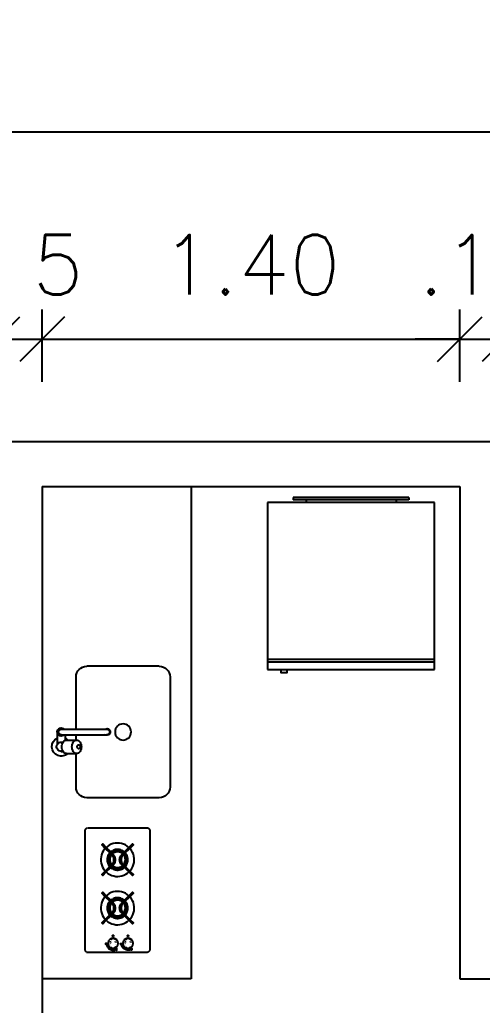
# Model space of a CAD drawing. Header units: millimetres. Extents: x 45003 to 46969, y 6653 to 6979.
# Drawn here: x 45076.441 to 45077.991, y 6877 to 6880.303 of the extents above; entities that cross this region are included whole.
import ezdxf

# ---------------------------------------------------------------- set-up
doc = ezdxf.new("R2010")
doc.units = ezdxf.units.MM
for name, color, linetype in [('ARQ-ALVENARIA', 4, 'Continuous'), ('ARQ-COTAS', 30, 'Continuous'), ('ARQ-EQ-COZ', 1, 'Continuous')]:
    doc.layers.add(name, color=color, linetype=linetype)
doc.styles.add('Romans_Anot', font='romans.shx')
doc.dimstyles.new('Escala 1-100', dxfattribs={"dimtxt": 0.2, "dimasz": 0.15, "dimexe": 0.1, "dimexo": 0.2, "dimgap": 0.15, "dimtad": 1, "dimzin": 4, "dimdsep": 46, "dimtxsty": 'Romans_Anot', "dimblk": 'OBLIQUE', "dimcen": 0.25, "dimclrd": 256, "dimclre": 256, "dimclrt": 2, "dimadec": 0, "dimazin": 0, "dimtfac": 1, "dimtix": 1, "dimtmove": 2, "dimatfit": 3, "dimfxl": 0, "dimlwd": -1, "dimlwe": -1, "dimarcsym": 0})

# ---------------------------------------------------------------- blocks, each defined once
blk = doc.blocks.new('Cubinox-e-pl')
for p, q in [((0.445, 0.245), (0.175, 0.245)), ((0.135, 0.205), (0.135, 0.08)), ((0.485, -0.205), (0.485, 0.205)), ((0.0996, 0.08), (0.1372, 0.08)), ((0.065, 0), (0.065, 0.0435)), ((0.08, 0.0725), (0.087, 0.0725)), ((0.08, 0.0375), (0.087, 0.0375)), ((0.08, 0.01), (0.25, 0.01)), ((0.095, 0.01), (0.095, 0.0309)), ((0.0996, 0.03), (0.1372, 0.03)), ((0.135, 0.03), (0.135, 0.01)), ((0.08, -0.01), (0.25, -0.01)), ((0.135, -0.01), (0.135, -0.205)), ((0.445, -0.245), (0.175, -0.245))]:
    blk.add_line(p, q)
blk.add_lwpolyline([(0.0996, 0.08, 0.133256), (0.0932, 0.0783, 0.106756), (0.0871, 0.0727, 0.082828), (0.0834, 0.0649, 0.071352), (0.0819, 0.055, 0.071352), (0.0834, 0.0451, 0.082828), (0.0871, 0.0373, 0.106756), (0.0932, 0.0317, 0.133256), (0.0996, 0.03, 0.133256)], format="xyb")
for points in [[(0.1372, 0.03, 0.133256), (0.1436, 0.0317, 0.106756), (0.1497, 0.0373, 0.082828), (0.1535, 0.0451, 0.071352), (0.1549, 0.055, 0.071352), (0.1535, 0.0649, 0.082828), (0.1497, 0.0727, 0.106756), (0.1436, 0.0783, 0.133256), (0.1372, 0.08, 0.133256), (0.1308, 0.0783, 0.106756), (0.1247, 0.0727, 0.082828), (0.121, 0.0649, 0.071352), (0.1195, 0.055, 0.071352), (0.121, 0.0451, 0.082828), (0.1247, 0.0373, 0.106756), (0.1308, 0.0317, 0.133256)], [(0.1447, 0.0625, 0.133256), (0.1428, 0.062, 0.106756), (0.141, 0.0603, 0.082828), (0.1398, 0.058, 0.071352), (0.1394, 0.055, 0.071352), (0.1398, 0.052, 0.082828), (0.141, 0.0497, 0.106756), (0.1428, 0.048, 0.133256), (0.1447, 0.0475, 0.133256), (0.1466, 0.048, 0.106756), (0.1485, 0.0497, 0.082828), (0.1496, 0.052, 0.071352), (0.15, 0.055, 0.071352), (0.1496, 0.058, 0.082828), (0.1485, 0.0603, 0.106756), (0.1466, 0.062, 0.133256)]]:
    blk.add_lwpolyline(points, format="xyb", close=True)
blk.add_circle((0.31, 0), 0.03)
for centre, radius, start, end in [((0.175, 0.205), 0.04, 90, 180), ((0.445, 0.205), 0.04, 0, 90), ((0.08, 0.055), 0.035, 45.5847, 244.6231), ((0.08, 0.055), 0.0175, 90, 204.62), ((0.055, 0.0435), 0.01, 0, 24.62), ((0.08, 0.055), 0.0175, 211.0027, 270), ((0.08, 0), 0.015, 41.8103, 318.1897), ((0.08, 0), 0.01, 90.0002, 270.0002), ((0.08, 0.055), 0.035, 295.3769, 314.4153), ((0.25, 0), 0.0125, 233.1301, 126.8699), ((0.25, 0), 0.01, 270.0001, 90.0001), ((0.175, -0.205), 0.04, 180, 270), ((0.445, -0.205), 0.04, 270, 0)]:
    blk.add_arc(centre, radius, start, end)
blk = doc.blocks.new('Refrigeradora')
for p, q in [((0.02, 0.325), (0.67, 0.325)), ((0.02, -0.325), (0.02, 0.325)), ((0.63, 0.325), (0.63, -0.325)), ((0.64, 0.325), (0.64, -0.325)), ((0.67, 0.325), (0.67, -0.325)), ((0, -0.225), (0, 0.225)), ((0, 0.225), (0.01, 0.225)), ((0.01, -0.225), (0.01, 0.225)), ((0.01, 0.175), (0.02, 0.175)), ((0.01, -0.175), (0.02, -0.175)), ((0, -0.225), (0.01, -0.225)), ((0.67, -0.325), (0.02, -0.325))]:
    blk.add_line(p, q)
blk.add_lwpolyline([(0.67, 0.274), (0.682, 0.274), (0.682, 0.2485), (0.67, 0.2485)])
blk = doc.blocks.new('_Oblique')
at = {"color": 0, "linetype": 'ByBlock', "lineweight": -2}
blk.add_line((-0.5, -0.5), (0.5, 0.5), dxfattribs=at)
blk = doc.blocks.new('*D103')
at = {"layer": 'ARQ-COTAS', "transparency": 16777216}
for p, q in [((45074.0665, 6879.0893), (45074.0665, 6879.3324)), ((45076.3665, 6879.0893), (45076.3665, 6879.3324)), ((45074.0665, 6879.2324), (45076.3665, 6879.2324))]:
    blk.add_line(p, q, dxfattribs=at)
at = {"layer": 'Defpoints', "color": 0, "transparency": 16777216}
for p in [(45076.3665, 6879.2324), (45074.0665, 6878.8893), (45076.3665, 6878.8893)]:
    blk.add_point(p, dxfattribs=at)
at = {"layer": 'ARQ-COTAS', "transparency": 16777216, "xscale": 0.15, "yscale": 0.15, "zscale": 0.15, "rotation": 180}
blk.add_blockref('_Oblique', (45074.0665, 6879.2324), dxfattribs=at)
at = {"layer": 'ARQ-COTAS', "transparency": 16777216, "xscale": 0.15, "yscale": 0.15, "zscale": 0.15}
blk.add_blockref('_Oblique', (45076.3665, 6879.2324), dxfattribs=at)
at = {"layer": 'ARQ-COTAS', "color": 2, "transparency": 16777216, "insert": (45075.2165, 6879.4824), "char_height": 0.2, "attachment_point": 5, "style": 'Romans_Anot'}
blk.add_mtext('2.30', dxfattribs=at)
blk = doc.blocks.new('*D104')
at = {"layer": 'ARQ-COTAS', "transparency": 16777216}
for p, q in [((45076.3665, 6879.0893), (45076.3665, 6879.3324)), ((45076.5165, 6879.0893), (45076.5165, 6879.3324)), ((45076.3665, 6879.2324), (45076.2165, 6879.2324)), ((45076.3665, 6879.2324), (45076.5165, 6879.2324)), ((45076.5165, 6879.2324), (45076.6665, 6879.2324))]:
    blk.add_line(p, q, dxfattribs=at)
at = {"layer": 'Defpoints', "color": 0, "transparency": 16777216}
for p in [(45076.5165, 6879.2324), (45076.3665, 6878.8893), (45076.5165, 6878.8893)]:
    blk.add_point(p, dxfattribs=at)
at = {"layer": 'ARQ-COTAS', "transparency": 16777216, "xscale": 0.15, "yscale": 0.15, "zscale": 0.15}
blk.add_blockref('_Oblique', (45076.3665, 6879.2324), dxfattribs=at)
at = {"layer": 'ARQ-COTAS', "transparency": 16777216, "xscale": 0.15, "yscale": 0.15, "zscale": 0.15, "rotation": 180}
blk.add_blockref('_Oblique', (45076.5165, 6879.2324), dxfattribs=at)
at = {"layer": 'ARQ-COTAS', "color": 2, "transparency": 16777216, "insert": (45076.4415, 6879.4824), "char_height": 0.2, "attachment_point": 5, "style": 'Romans_Anot'}
blk.add_mtext('.15', dxfattribs=at)
blk = doc.blocks.new('*D105')
at = {"layer": 'ARQ-COTAS', "transparency": 16777216}
for p, q in [((45076.5165, 6879.0893), (45076.5165, 6879.3324)), ((45077.9165, 6879.0893), (45077.9165, 6879.3324)), ((45076.5165, 6879.2324), (45077.9165, 6879.2324))]:
    blk.add_line(p, q, dxfattribs=at)
at = {"layer": 'Defpoints', "color": 0, "transparency": 16777216}
for p in [(45077.9165, 6879.2324), (45076.5165, 6878.8893), (45077.9165, 6878.8893)]:
    blk.add_point(p, dxfattribs=at)
at = {"layer": 'ARQ-COTAS', "transparency": 16777216, "xscale": 0.15, "yscale": 0.15, "zscale": 0.15, "rotation": 180}
blk.add_blockref('_Oblique', (45076.5165, 6879.2324), dxfattribs=at)
at = {"layer": 'ARQ-COTAS', "transparency": 16777216, "xscale": 0.15, "yscale": 0.15, "zscale": 0.15}
blk.add_blockref('_Oblique', (45077.9165, 6879.2324), dxfattribs=at)
at = {"layer": 'ARQ-COTAS', "color": 2, "transparency": 16777216, "insert": (45077.2165, 6879.4824), "char_height": 0.2, "attachment_point": 5, "style": 'Romans_Anot'}
blk.add_mtext('1.40', dxfattribs=at)
blk = doc.blocks.new('*D106')
at = {"layer": 'ARQ-COTAS', "transparency": 16777216}
for p, q in [((45077.9165, 6879.0893), (45077.9165, 6879.3324)), ((45078.0665, 6879.0893), (45078.0665, 6879.3324)), ((45077.9165, 6879.2324), (45077.7665, 6879.2324)), ((45077.9165, 6879.2324), (45078.0665, 6879.2324)), ((45078.0665, 6879.2324), (45078.2165, 6879.2324))]:
    blk.add_line(p, q, dxfattribs=at)
at = {"layer": 'Defpoints', "color": 0, "transparency": 16777216}
for p in [(45078.0665, 6879.2324), (45077.9165, 6878.8893), (45078.0665, 6878.8893)]:
    blk.add_point(p, dxfattribs=at)
at = {"layer": 'ARQ-COTAS', "transparency": 16777216, "xscale": 0.15, "yscale": 0.15, "zscale": 0.15}
blk.add_blockref('_Oblique', (45077.9165, 6879.2324), dxfattribs=at)
at = {"layer": 'ARQ-COTAS', "transparency": 16777216, "xscale": 0.15, "yscale": 0.15, "zscale": 0.15, "rotation": 180}
blk.add_blockref('_Oblique', (45078.0665, 6879.2324), dxfattribs=at)
at = {"layer": 'ARQ-COTAS', "color": 2, "transparency": 16777216, "insert": (45077.9915, 6879.4824), "char_height": 0.2, "attachment_point": 5, "style": 'Romans_Anot'}
blk.add_mtext('.15', dxfattribs=at)
blk = doc.blocks.new('*D117')
at = {"layer": 'ARQ-COTAS', "transparency": 16777216}
for p, q in [((45052.5165, 6879.0893), (45052.5165, 6880.0267)), ((45088.3665, 6879.0893), (45088.3665, 6880.0267)), ((45088.3665, 6879.9267), (45052.5165, 6879.9267))]:
    blk.add_line(p, q, dxfattribs=at)
at = {"layer": 'Defpoints', "color": 0, "transparency": 16777216}
for p in [(45052.5165, 6879.9267), (45052.5165, 6878.8893), (45088.3665, 6878.8893)]:
    blk.add_point(p, dxfattribs=at)
at = {"layer": 'ARQ-COTAS', "transparency": 16777216, "xscale": 0.15, "yscale": 0.15, "zscale": 0.15, "rotation": 180}
blk.add_blockref('_Oblique', (45052.5165, 6879.9267), dxfattribs=at)
at = {"layer": 'ARQ-COTAS', "transparency": 16777216, "xscale": 0.15, "yscale": 0.15, "zscale": 0.15}
blk.add_blockref('_Oblique', (45088.3665, 6879.9267), dxfattribs=at)
at = {"layer": 'ARQ-COTAS', "color": 2, "transparency": 16777216, "insert": (45070.4415, 6880.1767), "char_height": 0.2, "attachment_point": 5, "style": 'Romans_Anot'}
blk.add_mtext('35.85', dxfattribs=at)

msp = doc.modelspace()

# ---------------------------------------------------------------- linework, layer by layer
at = {"layer": 'ARQ-ALVENARIA'}
for p, q in [((45075.4665, 6878.8893), (45078.9665, 6878.8893)), ((45076.5165, 6878.7393), (45077.9165, 6878.7393)), ((45076.5165, 6878.7393), (45076.5165, 6873.3893)), ((45077.9165, 6878.7393), (45077.9165, 6877.0893)), ((45077.9165, 6877.0893), (45078.1665, 6877.0893))]:
    msp.add_line(p, q, dxfattribs=at)
at = {"layer": 'ARQ-EQ-COZ'}
for p, q in [((45077.0165, 6878.7393), (45077.0165, 6877.0893)), ((45076.7852, 6877.4754), (45076.7894, 6877.4712)), ((45076.7897, 6877.5045), (45076.7894, 6877.5049)), ((45076.7916, 6877.5019), (45076.7897, 6877.5045)), ((45076.7913, 6877.4738), (45076.7929, 6877.4766)), ((45076.7932, 6877.499), (45076.7916, 6877.5019)), ((45076.7929, 6877.4766), (45076.7942, 6877.4797)), ((45076.7944, 6877.4959), (45076.7932, 6877.499)), ((45076.7942, 6877.4797), (45076.795, 6877.4828)), ((45076.7951, 6877.4927), (45076.7944, 6877.4959)), ((45076.795, 6877.4828), (45076.7955, 6877.4861)), ((45076.7955, 6877.4894), (45076.7951, 6877.4927)), ((45076.7955, 6877.4861), (45076.7955, 6877.4894)), ((45076.7894, 6877.4712), (45076.7913, 6877.4738)), ((45076.7897, 6877.3426), (45076.7894, 6877.3429)), ((45076.7916, 6877.3399), (45076.7897, 6877.3426)), ((45076.7852, 6877.3134), (45076.7894, 6877.3092)), ((45076.7894, 6877.3092), (45076.7913, 6877.3118)), ((45076.7913, 6877.3118), (45076.7929, 6877.3146)), ((45076.7932, 6877.337), (45076.7916, 6877.3399)), ((45076.7929, 6877.3146), (45076.7942, 6877.3177)), ((45076.7944, 6877.3339), (45076.7932, 6877.337)), ((45076.7942, 6877.3177), (45076.795, 6877.3209)), ((45076.7951, 6877.3307), (45076.7944, 6877.3339)), ((45076.795, 6877.3209), (45076.7955, 6877.3241)), ((45076.7955, 6877.3274), (45076.7951, 6877.3307)), ((45076.7955, 6877.3241), (45076.7955, 6877.3274)), ((45076.7514, 6877.2235), (45076.7511, 6877.2234)), ((45076.7531, 6877.2238), (45076.7531, 6877.2238)), ((45076.7583, 6877.2231), (45076.758, 6877.2232)), ((45076.7593, 6877.2227), (45076.7593, 6877.2227)), ((45076.8014, 6877.2235), (45076.8011, 6877.2234)), ((45076.8031, 6877.2238), (45076.8031, 6877.2238)), ((45076.8083, 6877.2231), (45076.808, 6877.2232)), ((45076.8093, 6877.2227), (45076.8093, 6877.2227)), ((45076.7453, 6877.2054), (45076.7453, 6877.2054)), ((45076.7456, 6877.2009), (45076.7456, 6877.2009)), ((45076.7587, 6877.1925), (45076.7588, 6877.1925)), ((45076.7633, 6877.2054), (45076.7633, 6877.2054)), ((45076.7953, 6877.2054), (45076.7953, 6877.2054)), ((45076.7956, 6877.2009), (45076.7956, 6877.2009)), ((45076.8087, 6877.1925), (45076.8088, 6877.1925)), ((45076.8133, 6877.2054), (45076.8133, 6877.2054)), ((45077.0165, 6877.0893), (45076.5165, 6877.0893))]:
    msp.add_line(p, q, dxfattribs=at)
for points in [[(45076.6598, 6877.5848), (45076.6598, 6877.1877), (45076.6599, 6877.1863), (45076.6601, 6877.185), (45076.6606, 6877.1837), (45076.6612, 6877.1825), (45076.6619, 6877.1814), (45076.6628, 6877.1803), (45076.6638, 6877.1794)], [(45076.6675, 6877.5939), (45076.6662, 6877.5935), (45076.665, 6877.5929), (45076.6638, 6877.5921), (45076.6628, 6877.5912), (45076.6619, 6877.5902), (45076.6612, 6877.5891), (45076.6606, 6877.5879), (45076.6601, 6877.5866), (45076.6599, 6877.5852)], [(45076.8784, 6877.1838), (45076.8784, 6877.5839), (45076.8783, 6877.5852), (45076.8781, 6877.5866), (45076.8776, 6877.5879), (45076.877, 6877.5891), (45076.8763, 6877.5902), (45076.8754, 6877.5912), (45076.8744, 6877.5921), (45076.8732, 6877.5929), (45076.872, 6877.5935), (45076.8707, 6877.5939), (45076.8694, 6877.5942), (45076.868, 6877.5943), (45076.67, 6877.5943)], [(45076.7492, 6877.5049), (45076.7483, 6877.5059), (45076.7459, 6877.5083), (45076.7434, 6877.5108), (45076.7283, 6877.5259), (45076.7163, 6877.5379), (45076.7195, 6877.5411), (45076.7314, 6877.5292), (45076.7466, 6877.514), (45076.749, 6877.5115), (45076.7515, 6877.5091), (45076.7525, 6877.5081), (45076.7567, 6877.5039)], [(45076.8072, 6877.5292), (45076.8069, 6877.5296), (45076.8014, 6877.5339), (45076.7954, 6877.5376), (45076.789, 6877.5405), (45076.7822, 6877.5425), (45076.7753, 6877.5437), (45076.7683, 6877.544), (45076.7613, 6877.5435), (45076.7544, 6877.542), (45076.7478, 6877.5397), (45076.7415, 6877.5366), (45076.7356, 6877.5327), (45076.7314, 6877.5292)], [(45076.7928, 6877.4678), (45076.7944, 6877.4698), (45076.7965, 6877.4731), (45076.7982, 6877.4766), (45076.7994, 6877.4803), (45076.8001, 6877.4842), (45076.8004, 6877.4881), (45076.8001, 6877.492), (45076.7994, 6877.4958), (45076.7982, 6877.4995), (45076.7965, 6877.503), (45076.7944, 6877.5063), (45076.7928, 6877.5083), (45076.7953, 6877.5108), (45076.8104, 6877.5259), (45076.8224, 6877.5379), (45076.8192, 6877.5411), (45076.8072, 6877.5292), (45076.7921, 6877.514), (45076.7896, 6877.5115), (45076.7891, 6877.512), (45076.786, 6877.5143), (45076.7825, 6877.5162), (45076.7789, 6877.5176), (45076.7751, 6877.5186), (45076.7713, 6877.5191), (45076.7674, 6877.5191), (45076.7635, 6877.5186), (45076.7597, 6877.5176), (45076.7561, 6877.5162), (45076.7527, 6877.5143), (45076.7495, 6877.512), (45076.749, 6877.5115)], [(45076.7283, 6877.5259), (45076.7256, 6877.523), (45076.7215, 6877.5172), (45076.7183, 6877.511), (45076.7158, 6877.5044), (45076.7142, 6877.4976), (45076.7134, 6877.4906), (45076.7135, 6877.4835), (45076.7145, 6877.4766), (45076.7164, 6877.4698), (45076.7191, 6877.4633), (45076.7226, 6877.4572), (45076.7269, 6877.4516), (45076.7282, 6877.4502)], [(45076.7434, 6877.5108), (45076.7414, 6877.5084), (45076.739, 6877.5047), (45076.7372, 6877.5008), (45076.7358, 6877.4967), (45076.735, 6877.4924), (45076.7348, 6877.4881), (45076.735, 6877.4837), (45076.7358, 6877.4795), (45076.7372, 6877.4753), (45076.739, 6877.4714), (45076.7414, 6877.4678), (45076.7434, 6877.4653)], [(45076.7459, 6877.5083), (45076.7442, 6877.5063), (45076.7421, 6877.503), (45076.7404, 6877.4995), (45076.7392, 6877.4958), (45076.7385, 6877.492), (45076.7383, 6877.4881), (45076.7385, 6877.4842), (45076.7392, 6877.4803), (45076.7404, 6877.4766), (45076.7421, 6877.4731), (45076.7442, 6877.4698), (45076.7459, 6877.4678)], [(45076.7921, 6877.514), (45076.7914, 6877.5147), (45076.7878, 6877.5173), (45076.784, 6877.5193), (45076.78, 6877.5209), (45076.7758, 6877.522), (45076.7715, 6877.5226), (45076.7672, 6877.5226), (45076.7628, 6877.522), (45076.7586, 6877.5209), (45076.7546, 6877.5193), (45076.7508, 6877.5173), (45076.7473, 6877.5147), (45076.7466, 6877.514)], [(45076.7871, 6877.5091), (45076.7869, 6877.5093), (45076.7841, 6877.5113), (45076.7811, 6877.513), (45076.7778, 6877.5143), (45076.7745, 6877.5151), (45076.7711, 6877.5156), (45076.7676, 6877.5156), (45076.7642, 6877.5151), (45076.7608, 6877.5143), (45076.7576, 6877.513), (45076.7546, 6877.5113), (45076.7518, 6877.5093), (45076.7515, 6877.5091)], [(45076.7862, 6877.5081), (45076.785, 6877.5091), (45076.7822, 6877.5109), (45076.7793, 6877.5123), (45076.7761, 6877.5134), (45076.7729, 6877.5141), (45076.7696, 6877.5143), (45076.7663, 6877.5141), (45076.7631, 6877.5136), (45076.76, 6877.5126), (45076.757, 6877.5112), (45076.7542, 6877.5095), (45076.7525, 6877.5081)], [(45076.7896, 6877.5115), (45076.7871, 6877.5091), (45076.7862, 6877.5081), (45076.782, 6877.5039)], [(45076.7852, 6877.5007), (45076.7894, 6877.5049), (45076.7903, 6877.5059), (45076.7928, 6877.5083)], [(45076.7953, 6877.4653), (45076.7973, 6877.4678), (45076.7996, 6877.4714), (45076.8015, 6877.4753), (45076.8028, 6877.4795), (45076.8036, 6877.4837), (45076.8039, 6877.4881), (45076.8036, 6877.4924), (45076.8028, 6877.4967), (45076.8015, 6877.5008), (45076.7996, 6877.5047), (45076.7973, 6877.5084), (45076.7953, 6877.5108)], [(45076.8104, 6877.4502), (45076.8131, 6877.4532), (45076.8171, 6877.459), (45076.8204, 6877.4652), (45076.8229, 6877.4718), (45076.8245, 6877.4786), (45076.8252, 6877.4856), (45076.8251, 6877.4926), (45076.8241, 6877.4996), (45076.8222, 6877.5063), (45076.8195, 6877.5128), (45076.816, 6877.5189), (45076.8118, 6877.5245), (45076.8104, 6877.5259)], [(45076.7483, 6877.5059), (45076.747, 6877.5043), (45076.7452, 6877.5013), (45076.7437, 6877.4982), (45076.7426, 6877.4949), (45076.742, 6877.4915), (45076.7418, 6877.4881), (45076.742, 6877.4846), (45076.7426, 6877.4812), (45076.7437, 6877.4779), (45076.7452, 6877.4748), (45076.747, 6877.4719), (45076.7483, 6877.4703)], [(45076.7535, 6877.4754), (45076.7546, 6877.4771), (45076.7556, 6877.4792), (45076.7564, 6877.4813), (45076.7569, 6877.4835), (45076.7573, 6877.4858), (45076.7574, 6877.4881), (45076.7573, 6877.4903), (45076.7569, 6877.4926), (45076.7564, 6877.4948), (45076.7556, 6877.4969), (45076.7546, 6877.499), (45076.7535, 6877.5007)], [(45076.7903, 6877.4703), (45076.7916, 6877.4719), (45076.7935, 6877.4748), (45076.7949, 6877.4779), (45076.796, 6877.4812), (45076.7967, 6877.4846), (45076.7969, 6877.4881), (45076.7967, 6877.4915), (45076.796, 6877.4949), (45076.7949, 6877.4982), (45076.7935, 6877.5013), (45076.7916, 6877.5043), (45076.7903, 6877.5059)], [(45076.7493, 6877.4712), (45076.7483, 6877.4703), (45076.7459, 6877.4678), (45076.7434, 6877.4653), (45076.7282, 6877.4502), (45076.7163, 6877.4382), (45076.7195, 6877.435), (45076.7314, 6877.447), (45076.7466, 6877.4621), (45076.749, 6877.4646), (45076.7515, 6877.4671), (45076.7518, 6877.4668), (45076.7546, 6877.4648), (45076.7576, 6877.4631), (45076.7608, 6877.4619), (45076.7642, 6877.461), (45076.7676, 6877.4606), (45076.7711, 6877.4606), (45076.7745, 6877.461), (45076.7778, 6877.4619), (45076.7811, 6877.4631), (45076.7841, 6877.4648), (45076.7869, 6877.4668), (45076.7871, 6877.4671)], [(45076.7314, 6877.447), (45076.7318, 6877.4466), (45076.7373, 6877.4422), (45076.7433, 6877.4385), (45076.7497, 6877.4357), (45076.7564, 6877.4336), (45076.7633, 6877.4324), (45076.7703, 6877.4321), (45076.7773, 6877.4327), (45076.7842, 6877.4341), (45076.7909, 6877.4364), (45076.7972, 6877.4395), (45076.803, 6877.4434), (45076.8072, 6877.447)], [(45076.7466, 6877.4621), (45076.7473, 6877.4614), (45076.7508, 6877.4589), (45076.7546, 6877.4568), (45076.7586, 6877.4552), (45076.7628, 6877.4541), (45076.7672, 6877.4536), (45076.7715, 6877.4536), (45076.7758, 6877.4541), (45076.78, 6877.4552), (45076.784, 6877.4568), (45076.7878, 6877.4589), (45076.7914, 6877.4614), (45076.7921, 6877.4621)], [(45076.749, 6877.4646), (45076.7495, 6877.4641), (45076.7527, 6877.4618), (45076.7561, 6877.46), (45076.7597, 6877.4585), (45076.7635, 6877.4576), (45076.7674, 6877.4571), (45076.7713, 6877.4571), (45076.7751, 6877.4576), (45076.7789, 6877.4585), (45076.7825, 6877.46), (45076.786, 6877.4618), (45076.7891, 6877.4641), (45076.7896, 6877.4646)], [(45076.7515, 6877.4671), (45076.7525, 6877.468), (45076.7567, 6877.4722)], [(45076.7525, 6877.468), (45076.7537, 6877.467), (45076.7564, 6877.4652), (45076.7594, 6877.4638), (45076.7625, 6877.4627), (45076.7657, 6877.4621), (45076.769, 6877.4618), (45076.7723, 6877.462), (45076.7755, 6877.4626), (45076.7787, 6877.4636), (45076.7817, 6877.4649), (45076.7845, 6877.4667), (45076.7862, 6877.468)], [(45076.7894, 6877.4712), (45076.7903, 6877.4703), (45076.7928, 6877.4678), (45076.7953, 6877.4653), (45076.8104, 6877.4502), (45076.8224, 6877.4382), (45076.8192, 6877.435), (45076.8072, 6877.447), (45076.7921, 6877.4621), (45076.7896, 6877.4646), (45076.7871, 6877.4671), (45076.7862, 6877.468), (45076.782, 6877.4722)], [(45076.7492, 6877.343), (45076.7483, 6877.3439), (45076.7459, 6877.3463), (45076.7434, 6877.3488), (45076.7283, 6877.3639), (45076.7163, 6877.3759), (45076.7195, 6877.3791), (45076.7314, 6877.3672), (45076.7466, 6877.352), (45076.749, 6877.3496), (45076.7515, 6877.3471), (45076.7525, 6877.3461), (45076.7567, 6877.3419)], [(45076.8072, 6877.3672), (45076.8069, 6877.3676), (45076.8014, 6877.3719), (45076.7954, 6877.3756), (45076.789, 6877.3785), (45076.7822, 6877.3805), (45076.7753, 6877.3817), (45076.7683, 6877.382), (45076.7613, 6877.3815), (45076.7544, 6877.38), (45076.7478, 6877.3777), (45076.7415, 6877.3746), (45076.7356, 6877.3707), (45076.7314, 6877.3672)], [(45076.7928, 6877.3058), (45076.7944, 6877.3078), (45076.7965, 6877.3111), (45076.7982, 6877.3146), (45076.7994, 6877.3184), (45076.8001, 6877.3222), (45076.8004, 6877.3261), (45076.8001, 6877.33), (45076.7994, 6877.3338), (45076.7982, 6877.3375), (45076.7965, 6877.341), (45076.7944, 6877.3443), (45076.7928, 6877.3463), (45076.7953, 6877.3488), (45076.8104, 6877.364), (45076.8224, 6877.3759), (45076.8192, 6877.3791), (45076.8072, 6877.3672), (45076.7921, 6877.352), (45076.7896, 6877.3496), (45076.7891, 6877.35), (45076.786, 6877.3523), (45076.7825, 6877.3542), (45076.7789, 6877.3556), (45076.7751, 6877.3566), (45076.7713, 6877.3571), (45076.7674, 6877.3571), (45076.7635, 6877.3566), (45076.7597, 6877.3556), (45076.7561, 6877.3542), (45076.7527, 6877.3523), (45076.7495, 6877.35), (45076.749, 6877.3496)], [(45076.7283, 6877.3639), (45076.7256, 6877.361), (45076.7215, 6877.3552), (45076.7183, 6877.349), (45076.7158, 6877.3424), (45076.7142, 6877.3356), (45076.7134, 6877.3286), (45076.7135, 6877.3215), (45076.7145, 6877.3146), (45076.7164, 6877.3078), (45076.7191, 6877.3013), (45076.7226, 6877.2952), (45076.7269, 6877.2896), (45076.7282, 6877.2882)], [(45076.7434, 6877.3488), (45076.7414, 6877.3464), (45076.739, 6877.3427), (45076.7372, 6877.3388), (45076.7358, 6877.3347), (45076.735, 6877.3304), (45076.7348, 6877.3261), (45076.735, 6877.3217), (45076.7358, 6877.3175), (45076.7372, 6877.3134), (45076.739, 6877.3094), (45076.7414, 6877.3058), (45076.7434, 6877.3033)], [(45076.7459, 6877.3463), (45076.7442, 6877.3443), (45076.7421, 6877.341), (45076.7404, 6877.3375), (45076.7392, 6877.3338), (45076.7385, 6877.33), (45076.7383, 6877.3261), (45076.7385, 6877.3222), (45076.7392, 6877.3184), (45076.7404, 6877.3146), (45076.7421, 6877.3111), (45076.7442, 6877.3078), (45076.7459, 6877.3058)], [(45076.7483, 6877.3439), (45076.747, 6877.3423), (45076.7452, 6877.3394), (45076.7437, 6877.3362), (45076.7426, 6877.3329), (45076.742, 6877.3295), (45076.7418, 6877.3261), (45076.742, 6877.3226), (45076.7426, 6877.3192), (45076.7437, 6877.3159), (45076.7452, 6877.3128), (45076.747, 6877.3099), (45076.7483, 6877.3083)], [(45076.7921, 6877.352), (45076.7914, 6877.3527), (45076.7878, 6877.3553), (45076.784, 6877.3574), (45076.78, 6877.359), (45076.7758, 6877.36), (45076.7715, 6877.3606), (45076.7672, 6877.3606), (45076.7628, 6877.36), (45076.7586, 6877.359), (45076.7546, 6877.3574), (45076.7508, 6877.3553), (45076.7473, 6877.3527), (45076.7466, 6877.352)], [(45076.7871, 6877.3471), (45076.7869, 6877.3473), (45076.7841, 6877.3493), (45076.7811, 6877.351), (45076.7778, 6877.3523), (45076.7745, 6877.3531), (45076.7711, 6877.3536), (45076.7676, 6877.3536), (45076.7642, 6877.3531), (45076.7608, 6877.3523), (45076.7576, 6877.351), (45076.7546, 6877.3493), (45076.7518, 6877.3473), (45076.7515, 6877.3471)], [(45076.7862, 6877.3461), (45076.785, 6877.3471), (45076.7822, 6877.3489), (45076.7793, 6877.3503), (45076.7761, 6877.3514), (45076.7729, 6877.3521), (45076.7696, 6877.3523), (45076.7663, 6877.3521), (45076.7631, 6877.3516), (45076.76, 6877.3506), (45076.757, 6877.3492), (45076.7542, 6877.3475), (45076.7525, 6877.3461)], [(45076.7896, 6877.3496), (45076.7871, 6877.3471), (45076.7862, 6877.3461), (45076.782, 6877.3419)], [(45076.7852, 6877.3387), (45076.7894, 6877.3429), (45076.7903, 6877.3439), (45076.7928, 6877.3463)], [(45076.7903, 6877.3083), (45076.7916, 6877.3099), (45076.7935, 6877.3128), (45076.7949, 6877.3159), (45076.796, 6877.3192), (45076.7967, 6877.3226), (45076.7969, 6877.3261), (45076.7967, 6877.3295), (45076.796, 6877.3329), (45076.7949, 6877.3362), (45076.7935, 6877.3394), (45076.7916, 6877.3423), (45076.7903, 6877.3439)], [(45076.7953, 6877.3033), (45076.7973, 6877.3058), (45076.7996, 6877.3094), (45076.8015, 6877.3134), (45076.8028, 6877.3175), (45076.8036, 6877.3217), (45076.8039, 6877.3261), (45076.8036, 6877.3304), (45076.8028, 6877.3347), (45076.8015, 6877.3388), (45076.7996, 6877.3427), (45076.7973, 6877.3464), (45076.7953, 6877.3488)], [(45076.8104, 6877.2882), (45076.8131, 6877.2912), (45076.8171, 6877.297), (45076.8204, 6877.3032), (45076.8229, 6877.3098), (45076.8245, 6877.3166), (45076.8252, 6877.3236), (45076.8251, 6877.3306), (45076.8241, 6877.3376), (45076.8222, 6877.3443), (45076.8195, 6877.3508), (45076.816, 6877.3569), (45076.8118, 6877.3625), (45076.8104, 6877.364)], [(45076.7493, 6877.3092), (45076.7483, 6877.3083), (45076.7459, 6877.3058), (45076.7434, 6877.3033), (45076.7282, 6877.2882), (45076.7163, 6877.2762), (45076.7195, 6877.273), (45076.7314, 6877.285), (45076.7466, 6877.3001), (45076.749, 6877.3026), (45076.7515, 6877.3051), (45076.7518, 6877.3048), (45076.7546, 6877.3028), (45076.7576, 6877.3011), (45076.7608, 6877.2999), (45076.7642, 6877.299), (45076.7676, 6877.2986), (45076.7711, 6877.2986), (45076.7745, 6877.299), (45076.7778, 6877.2999), (45076.7811, 6877.3011), (45076.7841, 6877.3028), (45076.7869, 6877.3048), (45076.7871, 6877.3051)], [(45076.7515, 6877.3051), (45076.7525, 6877.306), (45076.7567, 6877.3102)], [(45076.7535, 6877.3134), (45076.7546, 6877.3152), (45076.7556, 6877.3172), (45076.7564, 6877.3193), (45076.7569, 6877.3215), (45076.7573, 6877.3238), (45076.7574, 6877.3261), (45076.7573, 6877.3284), (45076.7569, 6877.3306), (45076.7564, 6877.3328), (45076.7556, 6877.335), (45076.7546, 6877.337), (45076.7535, 6877.3387)], [(45076.7894, 6877.3092), (45076.7903, 6877.3083), (45076.7928, 6877.3058), (45076.7953, 6877.3033), (45076.8104, 6877.2882), (45076.8224, 6877.2762), (45076.8192, 6877.273), (45076.8072, 6877.285), (45076.7921, 6877.3001), (45076.7896, 6877.3026), (45076.7871, 6877.3051), (45076.7862, 6877.306), (45076.782, 6877.3102)], [(45076.7314, 6877.285), (45076.7318, 6877.2846), (45076.7373, 6877.2802), (45076.7433, 6877.2766), (45076.7497, 6877.2737), (45076.7564, 6877.2716), (45076.7633, 6877.2704), (45076.7703, 6877.2701), (45076.7773, 6877.2707), (45076.7842, 6877.2721), (45076.7909, 6877.2744), (45076.7972, 6877.2775), (45076.803, 6877.2814), (45076.8072, 6877.285)], [(45076.7466, 6877.3001), (45076.7473, 6877.2994), (45076.7508, 6877.2969), (45076.7546, 6877.2948), (45076.7586, 6877.2932), (45076.7628, 6877.2921), (45076.7672, 6877.2916), (45076.7715, 6877.2916), (45076.7758, 6877.2921), (45076.78, 6877.2932), (45076.784, 6877.2948), (45076.7878, 6877.2969), (45076.7914, 6877.2994), (45076.7921, 6877.3001)], [(45076.749, 6877.3026), (45076.7495, 6877.3021), (45076.7527, 6877.2999), (45076.7561, 6877.298), (45076.7597, 6877.2965), (45076.7635, 6877.2956), (45076.7674, 6877.2951), (45076.7713, 6877.2951), (45076.7751, 6877.2956), (45076.7789, 6877.2965), (45076.7825, 6877.298), (45076.786, 6877.2999), (45076.7891, 6877.3021), (45076.7896, 6877.3026)], [(45076.7525, 6877.306), (45076.7537, 6877.305), (45076.7564, 6877.3032), (45076.7594, 6877.3018), (45076.7625, 6877.3008), (45076.7657, 6877.3001), (45076.769, 6877.2998), (45076.7723, 6877.3), (45076.7755, 6877.3006), (45076.7787, 6877.3016), (45076.7817, 6877.3029), (45076.7845, 6877.3047), (45076.7862, 6877.306)], [(45076.7453, 6877.2101), (45076.7453, 6877.21), (45076.7453, 6877.21)], [(45076.7456, 6877.2147), (45076.7456, 6877.2146), (45076.7456, 6877.2146)], [(45076.7467, 6877.2202), (45076.7466, 6877.2199), (45076.7465, 6877.2198)], [(45076.7467, 6877.2203), (45076.7468, 6877.2204), (45076.747, 6877.2207), (45076.7471, 6877.2208)], [(45076.7481, 6877.2219), (45076.7477, 6877.2216), (45076.7475, 6877.2214), (45076.7474, 6877.2213)], [(45076.7484, 6877.2221), (45076.7482, 6877.222), (45076.7481, 6877.2219)], [(45076.749, 6877.2225), (45076.7488, 6877.2224), (45076.7485, 6877.2222)], [(45076.7502, 6877.2231), (45076.7499, 6877.223), (45076.7491, 6877.2226)], [(45076.7509, 6877.2234), (45076.7508, 6877.2233), (45076.7507, 6877.2233), (45076.7503, 6877.2231)], [(45076.7575, 6877.2234), (45076.7567, 6877.2236), (45076.7567, 6877.2236), (45076.7566, 6877.2236), (45076.7566, 6877.2236), (45076.7565, 6877.2237), (45076.7562, 6877.2237), (45076.7555, 6877.2238), (45076.7555, 6877.2238), (45076.7543, 6877.2239), (45076.7531, 6877.2238), (45076.7531, 6877.2238), (45076.7524, 6877.2237), (45076.7522, 6877.2237), (45076.752, 6877.2236), (45076.7519, 6877.2236), (45076.7519, 6877.2236)], [(45076.7579, 6877.2233), (45076.7578, 6877.2233), (45076.7577, 6877.2234), (45076.7575, 6877.2234)], [(45076.7591, 6877.2228), (45076.7587, 6877.223), (45076.7584, 6877.2231)], [(45076.7598, 6877.2224), (45076.7597, 6877.2225), (45076.7596, 6877.2225), (45076.7595, 6877.2226)], [(45076.7612, 6877.2213), (45076.7611, 6877.2214), (45076.7609, 6877.2215), (45076.7609, 6877.2216), (45076.7604, 6877.222), (45076.7603, 6877.2221)], [(45076.7619, 6877.2203), (45076.7617, 6877.2205), (45076.7617, 6877.2207), (45076.7616, 6877.2208)], [(45076.7623, 6877.2192), (45076.762, 6877.2199), (45076.762, 6877.2201)], [(45076.763, 6877.2145), (45076.763, 6877.2146), (45076.763, 6877.2147)], [(45076.7633, 6877.21), (45076.7633, 6877.21), (45076.7633, 6877.2101)], [(45076.7953, 6877.2101), (45076.7953, 6877.21), (45076.7953, 6877.21)], [(45076.7956, 6877.2147), (45076.7956, 6877.2146), (45076.7956, 6877.2146)], [(45076.7967, 6877.2202), (45076.7966, 6877.2199), (45076.7965, 6877.2198)], [(45076.7967, 6877.2203), (45076.7968, 6877.2204), (45076.797, 6877.2207), (45076.7971, 6877.2208)], [(45076.7981, 6877.2219), (45076.7977, 6877.2216), (45076.7975, 6877.2214), (45076.7974, 6877.2213)], [(45076.7984, 6877.2221), (45076.7982, 6877.222), (45076.7981, 6877.2219)], [(45076.799, 6877.2225), (45076.7988, 6877.2224), (45076.7985, 6877.2222)], [(45076.8002, 6877.2231), (45076.7999, 6877.223), (45076.7991, 6877.2226)], [(45076.8009, 6877.2234), (45076.8008, 6877.2233), (45076.8007, 6877.2233), (45076.8003, 6877.2231)], [(45076.8075, 6877.2234), (45076.8067, 6877.2236), (45076.8067, 6877.2236), (45076.8066, 6877.2236), (45076.8066, 6877.2236), (45076.8065, 6877.2237), (45076.8062, 6877.2237), (45076.8055, 6877.2238), (45076.8055, 6877.2238), (45076.8043, 6877.2239), (45076.8031, 6877.2238), (45076.8031, 6877.2238), (45076.8024, 6877.2237), (45076.8022, 6877.2237), (45076.802, 6877.2236), (45076.8019, 6877.2236), (45076.8019, 6877.2236)], [(45076.8057, 6877.2316), (45076.8053, 6877.2313), (45076.8048, 6877.2311), (45076.8043, 6877.231), (45076.8038, 6877.2311), (45076.8033, 6877.2313), (45076.8029, 6877.2316), (45076.8026, 6877.232), (45076.8024, 6877.2325), (45076.8023, 6877.233), (45076.8024, 6877.2336), (45076.8026, 6877.234)], [(45076.8026, 6877.234), (45076.8029, 6877.2345), (45076.8033, 6877.2348), (45076.8038, 6877.235), (45076.8043, 6877.235), (45076.8048, 6877.235), (45076.8053, 6877.2348), (45076.8057, 6877.2345), (45076.806, 6877.234), (45076.8062, 6877.2336), (45076.8063, 6877.233), (45076.8062, 6877.2325), (45076.806, 6877.232), (45076.8057, 6877.2316)], [(45076.8079, 6877.2233), (45076.8078, 6877.2233), (45076.8077, 6877.2234), (45076.8075, 6877.2234)], [(45076.8091, 6877.2228), (45076.8087, 6877.223), (45076.8084, 6877.2231)], [(45076.8098, 6877.2224), (45076.8097, 6877.2225), (45076.8096, 6877.2225), (45076.8095, 6877.2226)], [(45076.8112, 6877.2213), (45076.8111, 6877.2214), (45076.8109, 6877.2215), (45076.8109, 6877.2216), (45076.8104, 6877.222), (45076.8103, 6877.2221)], [(45076.8119, 6877.2203), (45076.8117, 6877.2205), (45076.8117, 6877.2207), (45076.8116, 6877.2208)], [(45076.8123, 6877.2192), (45076.812, 6877.2199), (45076.812, 6877.2201)], [(45076.813, 6877.2145), (45076.813, 6877.2146), (45076.813, 6877.2147)], [(45076.8133, 6877.21), (45076.8133, 6877.21), (45076.8133, 6877.2101)], [(45076.6658, 6877.1786), (45076.868, 6877.1786), (45076.8694, 6877.1787), (45076.8707, 6877.179), (45076.872, 6877.1794), (45076.8732, 6877.18), (45076.8744, 6877.1808), (45076.8754, 6877.1817), (45076.8763, 6877.1827), (45076.877, 6877.1838)], [(45076.739, 6877.1938), (45076.7375, 6877.1957), (45076.7362, 6877.1978), (45076.7352, 6877.2), (45076.7345, 6877.2023), (45076.734, 6877.2046), (45076.7338, 6877.207), (45076.7288, 6877.207), (45076.7288, 6877.205), (45076.7323, 6877.205)], [(45076.7323, 6877.205), (45076.7324, 6877.2044), (45076.7329, 6877.2018), (45076.7337, 6877.1994), (45076.7348, 6877.197), (45076.7361, 6877.1948), (45076.7377, 6877.1927), (45076.7395, 6877.1909), (45076.7416, 6877.1892), (45076.7437, 6877.1878)], [(45076.7437, 6877.1878), (45076.7461, 6877.1867), (45076.7485, 6877.1858), (45076.751, 6877.1852), (45076.7536, 6877.1849), (45076.7562, 6877.1849), (45076.7588, 6877.1852), (45076.7613, 6877.1858), (45076.7638, 6877.1867), (45076.7654, 6877.1874), (45076.7654, 6877.1855), (45076.7674, 6877.1855), (45076.7674, 6877.19), (45076.7666, 6877.19), (45076.7653, 6877.1892), (45076.7632, 6877.1882), (45076.7609, 6877.1874), (45076.7585, 6877.1868), (45076.7561, 6877.1865), (45076.7537, 6877.1865), (45076.7513, 6877.1868), (45076.749, 6877.1874), (45076.7467, 6877.1882), (45076.7445, 6877.1892), (45076.7425, 6877.1905), (45076.7406, 6877.1921), (45076.739, 6877.1938)], [(45076.7465, 6877.1957), (45076.7466, 6877.1955), (45076.7467, 6877.1954)], [(45076.747, 6877.1948), (45076.7469, 6877.1948), (45076.7467, 6877.1952)], [(45076.7478, 6877.1939), (45076.7475, 6877.1941), (45076.7475, 6877.1941), (45076.7475, 6877.1941)], [(45076.7481, 6877.1936), (45076.7482, 6877.1935), (45076.7484, 6877.1934)], [(45076.7485, 6877.1933), (45076.7489, 6877.193), (45076.749, 6877.193), (45076.7491, 6877.1929)], [(45076.7498, 6877.1925), (45076.7499, 6877.1925), (45076.7508, 6877.1922), (45076.7509, 6877.1921), (45076.7511, 6877.1921)], [(45076.7514, 6877.192), (45076.752, 6877.1918), (45076.7525, 6877.1918)], [(45076.7531, 6877.1917), (45076.7531, 6877.1917), (45076.7543, 6877.1916), (45076.7555, 6877.1917), (45076.7555, 6877.1917)], [(45076.7561, 6877.1918), (45076.7566, 6877.1918), (45076.7571, 6877.192)], [(45076.7573, 6877.192), (45076.7577, 6877.1921), (45076.7578, 6877.1921), (45076.7584, 6877.1924)], [(45076.7597, 6877.193), (45076.7596, 6877.193), (45076.7596, 6877.193), (45076.7595, 6877.1929)], [(45076.7603, 6877.1934), (45076.7604, 6877.1935), (45076.7605, 6877.1936)], [(45076.7608, 6877.1939), (45076.761, 6877.194), (45076.7611, 6877.1941), (45076.7612, 6877.1942)], [(45076.7619, 6877.1952), (45076.7617, 6877.1948), (45076.7617, 6877.1948), (45076.7616, 6877.1947)], [(45076.762, 6877.1954), (45076.762, 6877.1955), (45076.7622, 6877.1959)], [(45076.7965, 6877.1957), (45076.7966, 6877.1955), (45076.7967, 6877.1954)], [(45076.797, 6877.1948), (45076.7969, 6877.1948), (45076.7967, 6877.1952)], [(45076.7978, 6877.1939), (45076.7975, 6877.1941), (45076.7975, 6877.1941), (45076.7975, 6877.1941)], [(45076.7981, 6877.1936), (45076.7982, 6877.1935), (45076.7984, 6877.1934)], [(45076.7985, 6877.1933), (45076.7989, 6877.193), (45076.799, 6877.193), (45076.7991, 6877.1929)], [(45076.7998, 6877.1925), (45076.7999, 6877.1925), (45076.8008, 6877.1922), (45076.8009, 6877.1921), (45076.8011, 6877.1921)], [(45076.8014, 6877.192), (45076.802, 6877.1918), (45076.8025, 6877.1918)], [(45076.8031, 6877.1917), (45076.8031, 6877.1917), (45076.8043, 6877.1916), (45076.8055, 6877.1917), (45076.8055, 6877.1917)], [(45076.8061, 6877.1918), (45076.8066, 6877.1918), (45076.8071, 6877.192)], [(45076.8073, 6877.192), (45076.8077, 6877.1921), (45076.8078, 6877.1921), (45076.8084, 6877.1924)], [(45076.8097, 6877.193), (45076.8096, 6877.193), (45076.8096, 6877.193), (45076.8095, 6877.1929)], [(45076.8103, 6877.1934), (45076.8104, 6877.1935), (45076.8105, 6877.1936)], [(45076.8108, 6877.1939), (45076.811, 6877.194), (45076.8111, 6877.1941), (45076.8112, 6877.1942)], [(45076.8119, 6877.1952), (45076.8117, 6877.1948), (45076.8117, 6877.1948), (45076.8116, 6877.1947)], [(45076.812, 6877.1954), (45076.812, 6877.1955), (45076.8122, 6877.1959)]]:
    msp.add_lwpolyline(points, dxfattribs=at)
for points in [[(45076.7457, 6877.4995), (45076.7445, 6877.4965), (45076.7436, 6877.4933), (45076.7432, 6877.49), (45076.7431, 6877.4867), (45076.7435, 6877.4835), (45076.7443, 6877.4803), (45076.7455, 6877.4772), (45076.747, 6877.4743), (45076.7489, 6877.4716), (45076.7493, 6877.4712), (45076.7535, 6877.4754), (45076.7567, 6877.4722), (45076.7584, 6877.4747), (45076.7598, 6877.4771), (45076.7608, 6877.4798), (45076.7616, 6877.4825), (45076.7621, 6877.4853), (45076.7622, 6877.4881), (45076.7621, 6877.4909), (45076.7616, 6877.4937), (45076.7608, 6877.4964), (45076.7598, 6877.499), (45076.7584, 6877.5015), (45076.7567, 6877.5039), (45076.7535, 6877.5007), (45076.7492, 6877.5049), (45076.7473, 6877.5024)], [(45076.7841, 6877.499), (45076.7831, 6877.4969), (45076.7823, 6877.4948), (45076.7817, 6877.4926), (45076.7814, 6877.4903), (45076.7812, 6877.4881), (45076.7814, 6877.4858), (45076.7817, 6877.4835), (45076.7823, 6877.4813), (45076.7831, 6877.4792), (45076.7841, 6877.4771), (45076.7852, 6877.4754), (45076.782, 6877.4722), (45076.7803, 6877.4747), (45076.7789, 6877.4771), (45076.7778, 6877.4798), (45076.777, 6877.4825), (45076.7766, 6877.4853), (45076.7764, 6877.4881), (45076.7766, 6877.4909), (45076.777, 6877.4937), (45076.7778, 6877.4964), (45076.7789, 6877.499), (45076.7803, 6877.5015), (45076.782, 6877.5039), (45076.7852, 6877.5007)], [(45076.7457, 6877.3375), (45076.7445, 6877.3345), (45076.7436, 6877.3313), (45076.7432, 6877.328), (45076.7431, 6877.3247), (45076.7435, 6877.3215), (45076.7443, 6877.3183), (45076.7455, 6877.3152), (45076.747, 6877.3123), (45076.7489, 6877.3096), (45076.7493, 6877.3092), (45076.7535, 6877.3134), (45076.7567, 6877.3102), (45076.7584, 6877.3127), (45076.7598, 6877.3151), (45076.7608, 6877.3178), (45076.7616, 6877.3205), (45076.7621, 6877.3233), (45076.7622, 6877.3261), (45076.7621, 6877.3289), (45076.7616, 6877.3317), (45076.7608, 6877.3344), (45076.7598, 6877.337), (45076.7584, 6877.3395), (45076.7567, 6877.3419), (45076.7535, 6877.3387), (45076.7492, 6877.343), (45076.7473, 6877.3404)], [(45076.7841, 6877.337), (45076.7831, 6877.335), (45076.7823, 6877.3328), (45076.7817, 6877.3306), (45076.7814, 6877.3284), (45076.7812, 6877.3261), (45076.7814, 6877.3238), (45076.7817, 6877.3215), (45076.7823, 6877.3193), (45076.7831, 6877.3172), (45076.7841, 6877.3152), (45076.7852, 6877.3134), (45076.782, 6877.3102), (45076.7803, 6877.3127), (45076.7789, 6877.3151), (45076.7778, 6877.3178), (45076.777, 6877.3205), (45076.7766, 6877.3233), (45076.7764, 6877.3261), (45076.7766, 6877.3289), (45076.777, 6877.3317), (45076.7778, 6877.3344), (45076.7789, 6877.337), (45076.7803, 6877.3395), (45076.782, 6877.3419), (45076.7852, 6877.3387)], [(45076.7711, 6877.2098), (45076.7707, 6877.2119), (45076.7701, 6877.2139), (45076.7692, 6877.2159), (45076.768, 6877.2177), (45076.7667, 6877.2193), (45076.7651, 6877.2208), (45076.7634, 6877.222), (45076.7615, 6877.223), (45076.7595, 6877.2238), (45076.7575, 6877.2243), (45076.7554, 6877.2246), (45076.7532, 6877.2246), (45076.7511, 6877.2243), (45076.7491, 6877.2238), (45076.7471, 6877.223), (45076.7452, 6877.222), (45076.7435, 6877.2208), (45076.7419, 6877.2193), (45076.7406, 6877.2177), (45076.7394, 6877.2159), (45076.7385, 6877.2139), (45076.7379, 6877.2119), (45076.7375, 6877.2098), (45076.7373, 6877.2077), (45076.7375, 6877.2055), (45076.7379, 6877.2035), (45076.7385, 6877.2014), (45076.7394, 6877.1995), (45076.7406, 6877.1977), (45076.7419, 6877.1961), (45076.7435, 6877.1946), (45076.7452, 6877.1933), (45076.7471, 6877.1923), (45076.7491, 6877.1915), (45076.7511, 6877.191), (45076.7532, 6877.1907), (45076.7554, 6877.1907), (45076.7575, 6877.191), (45076.7595, 6877.1915), (45076.7615, 6877.1923), (45076.7634, 6877.1933), (45076.7651, 6877.1946), (45076.7667, 6877.1961), (45076.768, 6877.1977), (45076.7692, 6877.1995), (45076.7701, 6877.2014), (45076.7707, 6877.2035), (45076.7711, 6877.2055), (45076.7713, 6877.2077)], [(45076.7538, 6877.235), (45076.7543, 6877.235), (45076.7548, 6877.235), (45076.7553, 6877.2348), (45076.7557, 6877.2345), (45076.756, 6877.234), (45076.7562, 6877.2336), (45076.7563, 6877.233), (45076.7562, 6877.2325), (45076.756, 6877.232), (45076.7557, 6877.2316), (45076.7553, 6877.2313), (45076.7548, 6877.2311), (45076.7543, 6877.231), (45076.7538, 6877.2311), (45076.7533, 6877.2313), (45076.7529, 6877.2316), (45076.7526, 6877.232), (45076.7524, 6877.2325), (45076.7523, 6877.233), (45076.7524, 6877.2336), (45076.7526, 6877.234), (45076.7529, 6877.2345), (45076.7533, 6877.2348)], [(45076.8211, 6877.2098), (45076.8207, 6877.2119), (45076.8201, 6877.2139), (45076.8192, 6877.2159), (45076.818, 6877.2177), (45076.8167, 6877.2193), (45076.8151, 6877.2208), (45076.8134, 6877.222), (45076.8115, 6877.223), (45076.8095, 6877.2238), (45076.8075, 6877.2243), (45076.8054, 6877.2246), (45076.8032, 6877.2246), (45076.8011, 6877.2243), (45076.7991, 6877.2238), (45076.7971, 6877.223), (45076.7952, 6877.222), (45076.7935, 6877.2208), (45076.7919, 6877.2193), (45076.7906, 6877.2177), (45076.7894, 6877.2159), (45076.7885, 6877.2139), (45076.7879, 6877.2119), (45076.7875, 6877.2098), (45076.7873, 6877.2077), (45076.7875, 6877.2055), (45076.7879, 6877.2035), (45076.7885, 6877.2014), (45076.7894, 6877.1995), (45076.7906, 6877.1977), (45076.7919, 6877.1961), (45076.7935, 6877.1946), (45076.7952, 6877.1933), (45076.7971, 6877.1923), (45076.7991, 6877.1915), (45076.8011, 6877.191), (45076.8032, 6877.1907), (45076.8054, 6877.1907), (45076.8075, 6877.191), (45076.8095, 6877.1915), (45076.8115, 6877.1923), (45076.8134, 6877.1933), (45076.8151, 6877.1946), (45076.8167, 6877.1961), (45076.818, 6877.1977), (45076.8192, 6877.1995), (45076.8201, 6877.2014), (45076.8207, 6877.2035), (45076.8211, 6877.2055), (45076.8213, 6877.2077)], [(45076.8174, 6877.1855), (45076.8154, 6877.1855), (45076.8154, 6877.1874), (45076.8138, 6877.1867), (45076.8113, 6877.1858), (45076.8088, 6877.1852), (45076.8062, 6877.1849), (45076.8036, 6877.1849), (45076.801, 6877.1852), (45076.7985, 6877.1858), (45076.7961, 6877.1867), (45076.7937, 6877.1878), (45076.7916, 6877.1892), (45076.7895, 6877.1909), (45076.7877, 6877.1927), (45076.7861, 6877.1948), (45076.7848, 6877.197), (45076.7837, 6877.1994), (45076.7829, 6877.2018), (45076.7824, 6877.2044), (45076.7823, 6877.205), (45076.7788, 6877.205), (45076.7788, 6877.207), (45076.7838, 6877.207), (45076.784, 6877.2046), (45076.7845, 6877.2023), (45076.7852, 6877.2), (45076.7862, 6877.1978), (45076.7875, 6877.1957), (45076.789, 6877.1938), (45076.7906, 6877.1921), (45076.7925, 6877.1905), (45076.7945, 6877.1892), (45076.7967, 6877.1882), (45076.799, 6877.1874), (45076.8013, 6877.1868), (45076.8037, 6877.1865), (45076.8061, 6877.1865), (45076.8085, 6877.1868), (45076.8109, 6877.1874), (45076.8132, 6877.1882), (45076.8153, 6877.1892), (45076.8166, 6877.19), (45076.8174, 6877.19)]]:
    msp.add_lwpolyline(points, close=True, dxfattribs=at)

# ---------------------------------------------------------------- block references
for name, p, xscale, yscale, zscale, rotation in [('Refrigeradora', (45077.5518, 6878.7026), -0.8606215035781497, 0.8606215035781497, 0.8606215035781497, 90), ('Cubinox-e-pl', (45076.5088, 6877.9162), -0.9, 0.9, 0.9, 180)]:
    msp.add_blockref(name, p, dxfattribs=dict(at, xscale=xscale, yscale=yscale, zscale=zscale, rotation=rotation))

# ---------------------------------------------------------------- dimensions: what is measured, and where the dimension line sits
at = {"layer": 'ARQ-COTAS'}
dim = msp.add_linear_dim(base=(45052.5165, 6879.9267), p1=(45088.3665, 6878.8893), p2=(45052.5165, 6878.8893), dimstyle='Escala 1-100', dxfattribs=at)
dim.commit()
dim.dimension.update_dxf_attribs({"geometry": '*D117', "text_midpoint": (45070.4415, 6880.1767)})
for base, p1, p2, picture, middle in [((45076.3665, 6879.2324), (45074.0665, 6878.8893), (45076.3665, 6878.8893), '*D103', (45075.2165, 6879.4824)), ((45076.5165, 6879.2324), (45076.3665, 6878.8893), (45076.5165, 6878.8893), '*D104', (45076.4415, 6879.4824)), ((45077.9165, 6879.2324), (45076.5165, 6878.8893), (45077.9165, 6878.8893), '*D105', (45077.2165, 6879.4824)), ((45078.0665, 6879.2324), (45077.9165, 6878.8893), (45078.0665, 6878.8893), '*D106', (45077.9915, 6879.4824))]:
    dim = msp.add_linear_dim(base=base, p1=p1, p2=p2, angle=180, dimstyle='Escala 1-100', dxfattribs=at)
    dim.commit()
    dim.dimension.update_dxf_attribs({"geometry": picture, "text_midpoint": middle})

doc.saveas('drawing.dxf')
